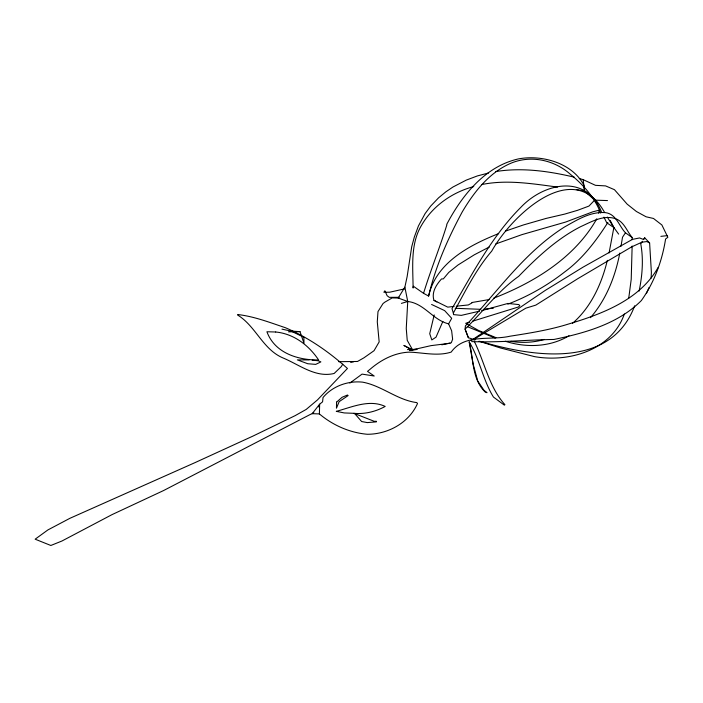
<?xml version="1.0" encoding="UTF-8"?>
<svg xmlns="http://www.w3.org/2000/svg" width="703" height="703" viewBox="0 0 703 703"><rect width="100%" height="100%" fill="white"/><g stroke="black" fill="none" stroke-linecap="round" stroke-linejoin="round"><path stroke-width="1.05" d="M632.146 246.006L631.215 279.328L628.746 298.134M632.173 239.67L632.182 237.552C626.909 231.234 624.106 221.77 615.731 218.774C603.605 214.512 591.337 221.832 580.564 226.709C556.829 238.862 536.943 257.491 518.673 276.341C498.075 290.91 483.049 311.64 465.096 329.101L468.444 337.748M319.399 413.926L319.645 404.19L322.572 401.844L323.037 397.511C332.528 386.105 347.994 380.578 362.616 382.151C381.861 385.666 397.169 400.051 416.8 402.608L417.512 403.513C408.935 422.828 388.038 434.296 367.274 434.269C349.699 432.705 332.835 425.289 319.399 413.926L312.22 413.672L310.26 414.471L163.535 490.571L111.979 514.649L61.89 541.038L50.844 545.475L35.15 539.192L47.883 529.939L69.861 518.331L195.249 462.521L252.816 436.159L295.119 415.658L306.227 409.41L317.457 399.928L347.44 368.46C328.899 351.781 308.353 337.537 285.321 327.686C269.741 322.475 254.038 316.376 237.649 314.522L237.57 314.997C255.91 326.21 262.729 349.444 283.133 358.003C299.478 364.778 315.533 378.012 334.153 373.469L341.254 366.632L342.739 364.198M651.11 278.186L651.391 272.404L649.616 242.983L644.739 237.851L643.43 239.477L639.616 237.948L632.454 239.371L583.007 267.175L545.273 290.401L472.706 339.567L474.42 339.901M488.541 173L477.39 175.917L466.203 180.144L452.934 187.024L445.737 191.919L438.567 197.842L430.667 206.102L425.095 213.607L418.434 225.953L414.339 237.025L411.703 246.779L407.134 276.622L404.866 287.175L407.74 301.49L406.255 328.45L407.23 340.322L412.389 349.523M610.222 220.452L613.86 227.526L609.079 252.957M620.977 246.287L622.533 237.192L625.459 232.798C619.088 226.181 616.355 214.055 605.468 212.64C590.52 211.348 577.101 219.951 564.588 226.937C524.456 252.157 497.399 291.947 465.404 325.876L465.096 329.101L468.277 337.677L475.114 339.927M639.106 291.104C642.305 275.638 643.649 259.512 640.758 243.879L642.463 241.296M473.752 186.559C452.196 192.288 432.626 205.988 421.431 225.47C410.218 244.187 412.96 267.193 413.1 288.037L413.311 286.191L423.549 293.327L428.628 296.068C435.429 266.622 447.916 238.563 462.214 211.972C473.734 192.481 488.559 173.307 509.693 163.755C529.895 154.66 553.762 159.616 570.089 174.045C583.042 184.52 594.589 197.323 600.643 213M598.561 213.141L599.202 210.171L592.752 211.831L565.537 222.086L521.881 234.644L495.773 243.932M619.791 253.089C615.318 276.499 606.223 299.54 590.467 317.686M428.628 296.068C435.904 262.694 469.516 245.206 498.664 233.581M607.348 260.356C601.671 283.827 591.065 307.255 572.532 323.318M434.199 314.918L429.726 333.714L431.818 339.927L436.018 337.185L442.855 321.42M354.883 413.812L361.632 421.519L367.274 422.6L376.413 421.862L376.316 421.273L374.233 421.317L353.917 413.32L344.224 412.933L336.28 411.343C351.931 407.186 369.268 398.988 385.191 406.431C375.63 411.65 364.822 414.322 353.917 413.32M423.549 293.327C430.579 270.251 439.744 247.895 446.853 224.872L446.713 224.389C461.968 195.46 484.929 166.418 518.445 158.904C542.066 154.475 572.558 163.008 584.096 185.522M624.369 313.995C611.742 350.076 568.973 362.836 534.412 356.597L500.369 347.95L479.024 341.21M579.254 178.527L583.174 179.652L595.494 185.337L605.582 185.9L614.457 189.687L627.155 204.142L636.426 211.515L646.092 216.788L653.482 218.466L661.875 224.969L667.85 237.245L665.583 239.011C662.156 260.901 654.238 282.483 641.347 300.568C618.183 323.793 585.151 333.02 553.938 339.461C526.714 339.83 499.033 342.704 471.634 341.579M318.626 406.923L319.645 404.19L312.22 413.672L313.758 412.529M634.677 305.787C610.766 369.875 531.732 356.562 480.307 341.386M646.365 293.573L649.089 287.492M596.794 218.791C574.922 257.614 534.192 282.492 493.585 298.221M479.56 311.139L461.317 315.375L453.567 314.61L453.347 313.046C464.991 291.815 475.905 269.477 491.731 251.112C511.362 215.847 573.613 156.488 604.571 212.438M441.8 344.813L451.282 342.765L452.627 339.215L451.642 330.797L448.611 323.837L451.695 318.318L444.648 310.621L431.589 304.461M658.166 267.395C639.844 299.759 602.524 313.872 568.718 323.969C549.544 329.988 529.746 333.125 509.947 336.219C490.307 340.744 464.63 333.319 451.168 352.098C437.67 356.43 423.197 352.616 409.401 352.141C394.822 352.669 381.457 359.567 370.534 368.89L367.511 371.377L374.224 376.026L362.063 374.11L349.857 383.082M338.679 361.685L357.502 361.474L363.89 357.845L374.04 350.7L379.163 341.904L377.283 321.842L377.994 311.578L383.021 303.564L384.857 302.149L392.177 297.914L398.206 298.037L404.866 287.175M643.596 239.574L644.739 237.851M607.489 200.575L594.668 200.135L588.929 206.084L577.523 210.329L564.72 214.09L546.152 218.405L523.498 224.925L505.554 231.076M607.875 222.456C596.144 240.821 582.629 258.748 564.764 271.885C547.523 285.365 528.278 296.402 507.803 304.153M568.999 335.788C549.931 347.247 526.143 347.941 505.316 341.254M489.279 247.017L474.314 254.794L457.952 265.031L448.804 272.377L443.321 278.898L441.528 278.933C436.378 284.618 431.326 292.299 433.953 300.313L436.888 301.965M470.65 340.489L474.49 338.951L525.87 308.16L535.809 305.12L577.761 278.696L631.505 246.964L641.892 242.192L646.822 241.56L649.616 242.983M489.631 299.469L471.731 302.554L471.959 302.931L468.312 304.961L456.317 306.174M469.604 322.097L465.667 323.292L478.664 330.515L495.923 337.633M472.557 321.209L518.55 306.939L519.789 305.62L518.796 304.575L507.891 303.45L481.634 310.656M401.404 303.38L407.74 301.49C424.34 303.318 432.846 320.093 448.611 323.837M404.682 288.871L389.664 292.211L383.873 292.263L384.866 290.778L387.116 295.691L389.26 297.351L399.207 297.316M544.35 339.444C533.551 342.616 522.074 343.099 510.976 341.368M350.709 362.432L353.697 361.764M481.476 184.608C506.661 179.353 532.435 183.773 557.567 187.06M495.553 171.594C521.819 167.314 548.656 171.093 574.316 177.182M450.061 343.266L430.939 345.648L409.498 350.533L416.87 349.488M493.409 308.16L484.051 309.223M660.882 236.357L667.261 235.637M454.147 306.394L447.767 307.141L433.953 300.313M407.459 349.611L416.879 349.268M480.79 309.329L455.192 308.292M288.494 331.842L299.996 331.631L303.968 343.213L303.898 337.255L291.147 331.131L281.973 329.136M299.996 331.631L290.91 331.069M309.162 359.91L297.36 359.883L307.773 363.741L315.7 364.382L320.884 361.896L318.213 360.753L312.185 360.191M576.346 189.546L584.483 190.961L594.668 200.135M398.206 298.037L407.74 301.49M495.281 338.064L467.31 326.64M412.397 349.883L403.874 345.428L412.002 349.936M618.631 234.099L613.86 227.526L606.742 222.798L603.956 217.148M625.459 232.798L632.182 237.552M469.314 342.062C479.666 359.092 482.856 379.91 493.444 397.046L504.376 405.165L504.912 404.656C489.033 387.028 484.78 362.722 474.551 341.895M613.86 227.526L607.287 217.078M601.619 212.359C586.979 173.571 544.298 182.56 520.905 207.262C491.749 236.357 472.618 273.458 451.985 308.635L453.347 313.046M469.34 342.247C473.55 358.899 471.871 379.172 485.096 391.949L486.994 392.705L483.989 390.244L477.741 381.017L473.198 364.321L469.129 341.79M583.174 179.652L584.483 190.961L584.175 186.611M336.596 402.098L336.456 408.188L339.154 401.659L348.126 395.587L347.51 395.007L342.071 397.292L336.596 402.098M275.699 332.001L266.912 331.754C274.715 353.011 297.896 360.252 318.617 359.954C308.722 345.208 293.784 333.749 275.699 332.001"/></g></svg>
